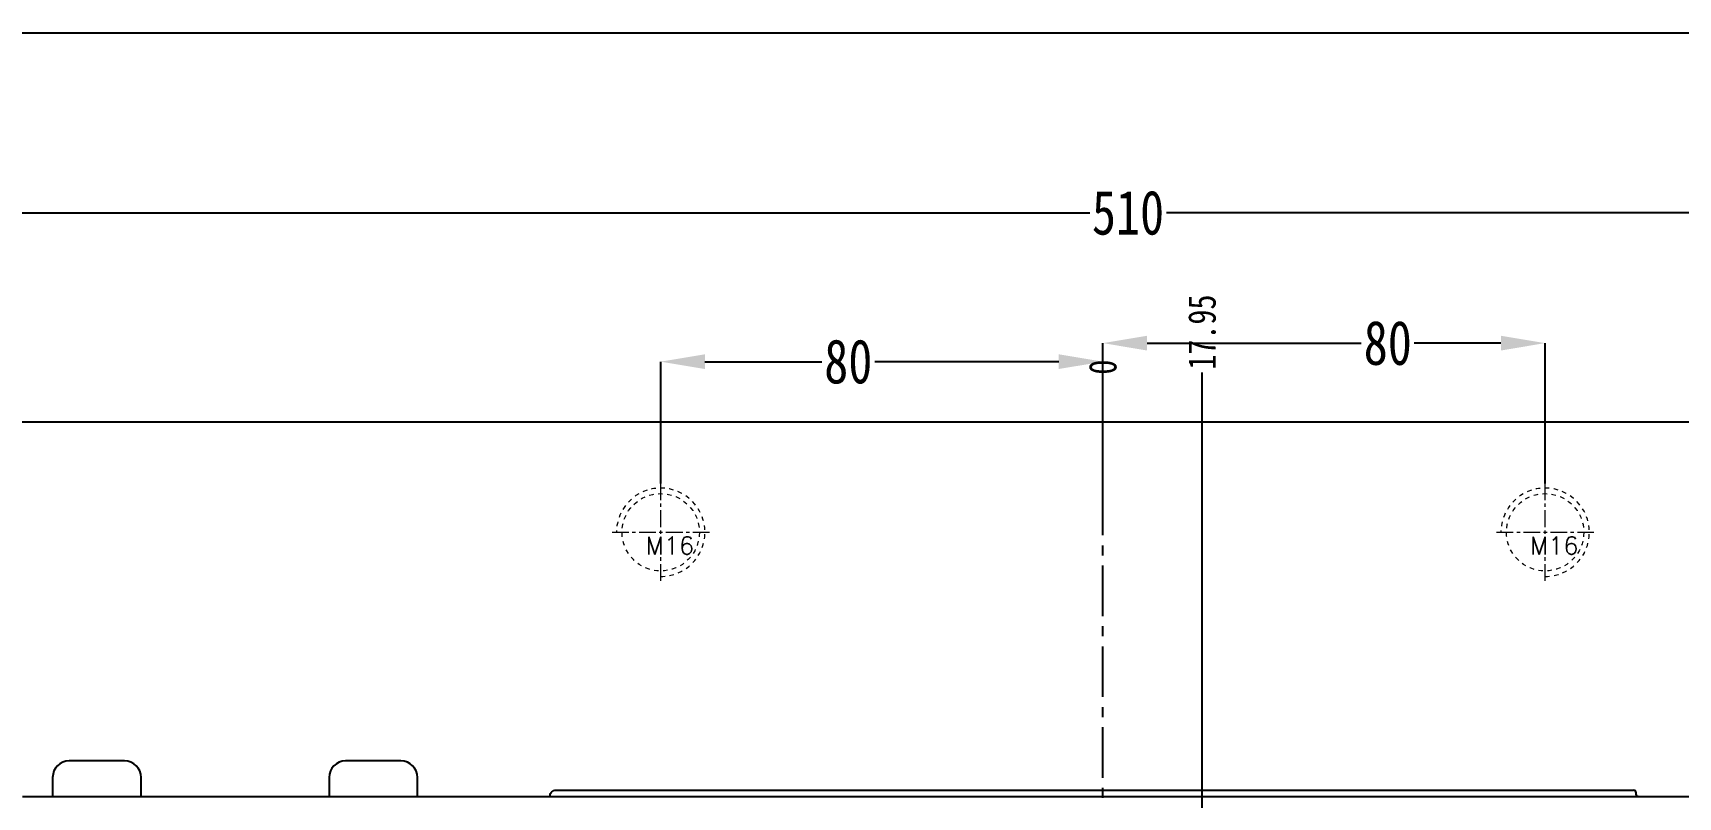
# Model space of a CAD drawing. Header units: millimetres. Extents: x 1803 to 4269, y -6912 to 1836.
# Drawn here: x 2854.6 to 3152.2, y -3123.4 to -2985.1 of the extents above; entities that cross this region are included whole.
import ezdxf

# ---------------------------------------------------------------- set-up
doc = ezdxf.new("R2010")
doc.units = ezdxf.units.MM
doc.header["$LTSCALE"] = 16.335
doc.header["$PDMODE"] = 3
doc.header["$PDSIZE"] = 0.3125
doc.linetypes.add('CENTER', pattern=[0.6, 0.375, -0.075, 0.075, -0.075])
doc.linetypes.add('HIDDEN', pattern=[0.2, 0.1, -0.1])
doc.layers.get('0').update_dxf_attribs({"linetype": 'CONTINUOUS'})
doc.layers.get('Defpoints').update_dxf_attribs({"linetype": 'CONTINUOUS'})
doc.layers.add('CENTER', color=1, linetype='CENTER')
doc.layers.add('DEFAULT_2', color=8, linetype='HIDDEN')
doc.layers.add('screw', color=33, linetype='CONTINUOUS', lineweight=13)
doc.styles.get("Standard").update_dxf_attribs({"font": 'txt', "width": 0.8})
doc.styles.add('TXT', font='txt.shx', dxfattribs={"bigfont": 'gbcbig.shx'})
doc.dimstyles.new('11', dxfattribs={"dimtxt": 8, "dimasz": 8, "dimexe": 0, "dimexo": 0, "dimgap": 0, "dimtad": 0, "dimdsep": 46, "dimtxsty": 'Standard', "dimcen": 0, "dimclrd": 4, "dimclre": 4, "dimclrt": 6, "dimazin": 0, "dimtp": 0.01, "dimtm": 0.01, "dimtfac": 1, "dimtofl": 0, "dimtmove": 0, "dimatfit": 3, "dimfxl": 0, "dimtolj": 1, "dimarcsym": 0})

# ---------------------------------------------------------------- blocks, each defined once
blk = doc.blocks.new('*D349')
at = {"color": 4, "lineweight": -2}
for p, q in [((2793.17, -3096.46), (2793.17, -3017.64)), ((2801.17, -3017.64), (3045.78, -3017.64)), ((3295.17, -3017.64), (3059.65, -3017.64)), ((3303.17, -3096.46), (3303.17, -3017.64))]:
    blk.add_line(p, q, dxfattribs=at)
at = {"color": 4}
for points in [[(2801.17, -3016.3), (2801.17, -3018.97), (2793.17, -3017.64)], [(3295.17, -3016.3), (3295.17, -3018.97), (3303.17, -3017.64)]]:
    blk.add_solid(points, dxfattribs=at)
at = {"layer": 'Defpoints', "color": 0}
for p in [(2793.17, -3017.64), (2793.17, -3096.46), (3303.17, -3096.46)]:
    blk.add_point(p, dxfattribs=at)
at = {"color": 6, "insert": (3052.72, -3017.64), "char_height": 8, "attachment_point": 5}
blk.add_mtext('\\A1;510', dxfattribs=at)
blk = doc.blocks.new('*D354')
at = {"color": 4, "lineweight": -2}
blk.add_line((3263.17, -3075.46), (3309.98, -3075.46), dxfattribs=at)
at = {"layer": 'Defpoints', "color": 0}
for p in [(3263.17, -3075.46), (3309.98, -3075.46), (3048.17, -3175.46)]:
    blk.add_point(p, dxfattribs=at)
at = {"color": 6, "insert": (3313.98, -3075.46), "char_height": 5, "attachment_point": 5}
blk.add_mtext('\\A1;100', dxfattribs=at)
blk = doc.blocks.new('*D361')
at = {"color": 4, "lineweight": -2}
blk.add_line((3048.17, -3068.79), (3048.17, -3046.56), dxfattribs=at)
at = {"layer": 'Defpoints', "color": 0}
for p in [(3048.17, -3046.56), (3048.17, -3068.79), (3048.17, -3175.46)]:
    blk.add_point(p, dxfattribs=at)
at = {"color": 6, "insert": (3048.17, -3045.56), "char_height": 5, "attachment_point": 5, "rotation": 90}
blk.add_mtext('\\A1;0', dxfattribs=at)
blk = doc.blocks.new('*D362')
at = {"color": 4, "lineweight": -2}
blk.add_line((3066.12, -3151.25), (3066.12, -3046.56), dxfattribs=at)
at = {"layer": 'Defpoints', "color": 0}
for p in [(3066.12, -3046.56), (3066.12, -3151.25), (3048.17, -3175.46)]:
    blk.add_point(p, dxfattribs=at)
at = {"color": 6, "insert": (3066.12, -3039.23), "char_height": 5, "attachment_point": 5, "rotation": 90}
blk.add_mtext('\\A1;17.95', dxfattribs=at)
blk = doc.blocks.new('*D363')
at = {"color": 4, "lineweight": -2}
blk.add_line((3263.17, -3072.38), (3263.17, -3046.56), dxfattribs=at)
at = {"layer": 'Defpoints', "color": 0}
for p in [(3263.17, -3046.56), (3263.17, -3072.38), (3048.17, -3175.46)]:
    blk.add_point(p, dxfattribs=at)
at = {"color": 6, "insert": (3263.17, -3041.89), "char_height": 5, "attachment_point": 5, "rotation": 90}
blk.add_mtext('\\A1;215', dxfattribs=at)
blk = doc.blocks.new('*D364')
at = {"color": 4, "lineweight": -2}
blk.add_line((2833.17, -3075.46), (2833.17, -3046.56), dxfattribs=at)
at = {"layer": 'Defpoints', "color": 0}
for p in [(2833.17, -3046.56), (2833.17, -3075.46), (3048.17, -3175.46)]:
    blk.add_point(p, dxfattribs=at)
at = {"color": 6, "insert": (2833.17, -3041.89), "char_height": 5, "attachment_point": 5, "rotation": 90}
blk.add_mtext('\\A1;215', dxfattribs=at)
blk = doc.blocks.new('*D365')
at = {"color": 4, "lineweight": -2}
blk.add_line((2830.2, -3075.46), (2780.81, -3075.46), dxfattribs=at)
at = {"layer": 'Defpoints', "color": 0}
for p in [(2780.81, -3075.46), (2830.2, -3075.46), (3048.17, -3175.46)]:
    blk.add_point(p, dxfattribs=at)
at = {"color": 6, "insert": (2776.81, -3075.46), "char_height": 5, "attachment_point": 5}
blk.add_mtext('\\A1;100', dxfattribs=at)
blk = doc.blocks.new('screw_m16_g')
at = {"layer": 'screw', "color": 1, "linetype": 'CENTER', "ltscale": 0.497582}
for p, q in [((0, -8.8), (0, 8.8)), ((-8.8, 0), (8.8, 0))]:
    blk.add_line(p, q, dxfattribs=at)
at = {"layer": 'screw', "color": 33, "linetype": 'HIDDEN', "ltscale": 0.497582}
blk.add_circle((0, 0), 7, dxfattribs=at)
at = {"layer": 'screw', "color": 92, "linetype": 'HIDDEN', "ltscale": 0.497582}
blk.add_arc((0, 0), 8, 270, 180, dxfattribs=at)
at = {"layer": 'screw', "color": 6, "style": 'TXT'}
blk.add_text('M16', height=3.2, dxfattribs=at).set_placement((-2.72, -4))
blk = doc.blocks.new('*D833')
at = {"color": 4, "lineweight": -2}
for p, q in [((3048.17, -3068.79), (3048.17, -3041.22)), ((3056.17, -3041.22), (3094.91, -3041.22)), ((3120.17, -3041.22), (3104.51, -3041.22)), ((3128.17, -3066.66), (3128.17, -3041.22))]:
    blk.add_line(p, q, dxfattribs=at)
at = {"color": 4}
for points in [[(3056.17, -3039.89), (3056.17, -3042.56), (3048.17, -3041.22)], [(3120.17, -3039.89), (3120.17, -3042.56), (3128.17, -3041.22)]]:
    blk.add_solid(points, dxfattribs=at)
at = {"layer": 'Defpoints', "color": 0}
for p in [(3048.17, -3041.22), (3128.17, -3066.66), (3048.17, -3068.79)]:
    blk.add_point(p, dxfattribs=at)
at = {"color": 6, "insert": (3099.71, -3041.22), "char_height": 8, "attachment_point": 5}
blk.add_mtext('\\A1;80', dxfattribs=at)
blk = doc.blocks.new('*D834')
at = {"color": 4, "lineweight": -2}
for p, q in [((2968.17, -3066.66), (2968.17, -3044.58)), ((2976.17, -3044.58), (2997.31, -3044.58)), ((3040.17, -3044.58), (3006.91, -3044.58)), ((3048.17, -3068.79), (3048.17, -3044.58))]:
    blk.add_line(p, q, dxfattribs=at)
at = {"color": 4}
for points in [[(2976.17, -3043.24), (2976.17, -3045.91), (2968.17, -3044.58)], [(3040.17, -3043.24), (3040.17, -3045.91), (3048.17, -3044.58)]]:
    blk.add_solid(points, dxfattribs=at)
at = {"layer": 'Defpoints', "color": 0}
for p in [(2968.17, -3044.58), (2968.17, -3066.66), (3048.17, -3068.79)]:
    blk.add_point(p, dxfattribs=at)
at = {"color": 6, "insert": (3002.11, -3044.58), "char_height": 8, "attachment_point": 5}
blk.add_mtext('\\A1;80', dxfattribs=at)

msp = doc.modelspace()

# ---------------------------------------------------------------- linework, layer by layer
at = {"color": 7, "linetype": 'Continuous'}
for p, q in [((2834.174, -3055.462), (3262.174, -3055.462)), ((2871.174, -3116.84), (2861.174, -3116.84)), ((2921.174, -3116.84), (2911.174, -3116.84)), ((2858.174, -3119.84), (2858.174, -3123.359)), ((2874.174, -3123.359), (2874.174, -3119.84)), ((2908.174, -3119.84), (2908.174, -3123.359)), ((2924.174, -3123.359), (2924.174, -3119.84)), ((2949.191, -3122.14), (3144.141, -3122.14)), ((3246.149, -3123.359), (2852.711, -3123.359)), ((2948.186, -3123.145), (2948.186, -3123.359)), ((3144.644, -3122.857), (3144.644, -3122.642))]:
    msp.add_line(p, q, dxfattribs=at)
msp.add_lwpolyline([(2590.66, -2985.062), (3380.309, -2985.062), (3380.309, -3398.516), (2590.66, -3398.516)], close=True)
for centre, start, end in [((2861.174, -3119.84), 90, 180), ((2871.174, -3119.84), 0, 90), ((2911.174, -3119.84), 90, 180), ((2921.174, -3119.84), 0, 90)]:
    msp.add_arc(centre, 3, start, end, dxfattribs=at)
for points, knots in [([(2948.48, -3122.433), (2948.574, -3122.342), (2948.796, -3122.191), (2949.06, -3122.14), (2949.191, -3122.14)], [0, 0, 0, 0, 0.5000467, 1, 1, 1, 1]), ([(2948.186, -3123.145), (2948.187, -3123.014), (2948.238, -3122.749), (2948.389, -3122.527), (2948.48, -3122.433)], [0, 0, 0, 0, 0.4999533, 1, 1, 1, 1])]:
    msp.add_open_spline(points, degree=3, knots=knots, dxfattribs=at)
for points in [[(3144.644, -3122.642), (3144.64, -3122.514), (3144.539, -3122.244), (3144.27, -3122.144), (3144.141, -3122.14)], [(3145.146, -3123.359), (3145.018, -3123.355), (3144.748, -3123.255), (3144.648, -3122.985), (3144.644, -3122.857)]]:
    msp.add_open_spline(points, degree=3, dxfattribs=at)
at = {"layer": 'CENTER', "color": 1, "linetype": 'CENTER', "ltscale": 1.492751}
msp.add_line((3048.174, -3295.463), (3048.174, -3055.462), dxfattribs=at)
at = {"layer": 'DEFAULT_2', "color": 8, "linetype": 'HIDDEN'}
for p, q in [((2858.174, -3123.359), (2858.174, -3123.373)), ((2874.174, -3123.359), (2874.174, -3123.373)), ((2908.174, -3123.359), (2908.174, -3123.373)), ((2924.174, -3123.359), (2924.174, -3123.373))]:
    msp.add_line(p, q, dxfattribs=at)

# ---------------------------------------------------------------- block references
at = {"layer": 'screw'}
for p in [(2968.174, -3075.462), (3128.174, -3075.462)]:
    msp.add_blockref('screw_m16_g', p, dxfattribs=at)

# ---------------------------------------------------------------- dimensions: what is measured, and where the dimension line sits
for base, p1, p2, picture, middle in [((2793.174, -3017.638), (3303.174, -3096.462), (2793.174, -3096.462), '*D349', (3052.717, -3017.638)), ((3048.174, -3041.224), (3128.174, -3066.662), (3048.174, -3068.786), '*D833', (3099.711, -3041.224)), ((2968.174, -3044.578), (3048.174, -3068.786), (2968.174, -3066.662), '*D834', (3002.108, -3044.578))]:
    dim = msp.add_linear_dim(base=base, p1=p1, p2=p2, dimstyle='11', override={"dimfxl": 1.25, "dimarcsym": 1})
    dim.commit()
    dim.dimension.update_dxf_attribs({"geometry": picture, "text_midpoint": middle, "dimtype": 160})
for feature_location, offset, dtype, origin, picture, middle in [((3066.123, -3151.248), (0, 104.688), 1, (3048.174, -3175.462), '*D362', (3066.123, -3039.227)), ((2833.174, -3075.462), (0, 28.902), 1, (3048.174, -3175.462), '*D364', (2833.174, -3041.893)), ((3263.174, -3072.378), (0, 25.818), 1, (3048.174, -3175.462), '*D363', (3263.174, -3041.893)), ((3048.173809015, -3068.785818055), (0, 22.225839887), 1, (3048.173809015, -3175.46232776), '*D361', (3048.173809015, -3045.559978168)), ((2830.204, -3075.462), (-49.395, 0), 0, (3048.174, -3175.462), '*D365', (2776.809, -3075.462)), ((3263.174, -3075.462), (46.803, 0), 0, (3048.174, -3175.462), '*D354', (3313.976, -3075.462))]:
    dim = msp.add_ordinate_dim(feature_location=feature_location, offset=offset, dtype=dtype, origin=origin, dimstyle='11', override={"dimtxt": 5, "dimasz": 5, "dimfxl": 1.25, "dimarcsym": 1})
    dim.commit()
    dim.dimension.update_dxf_attribs({"geometry": picture, "text_midpoint": middle})

doc.saveas('drawing.dxf')
